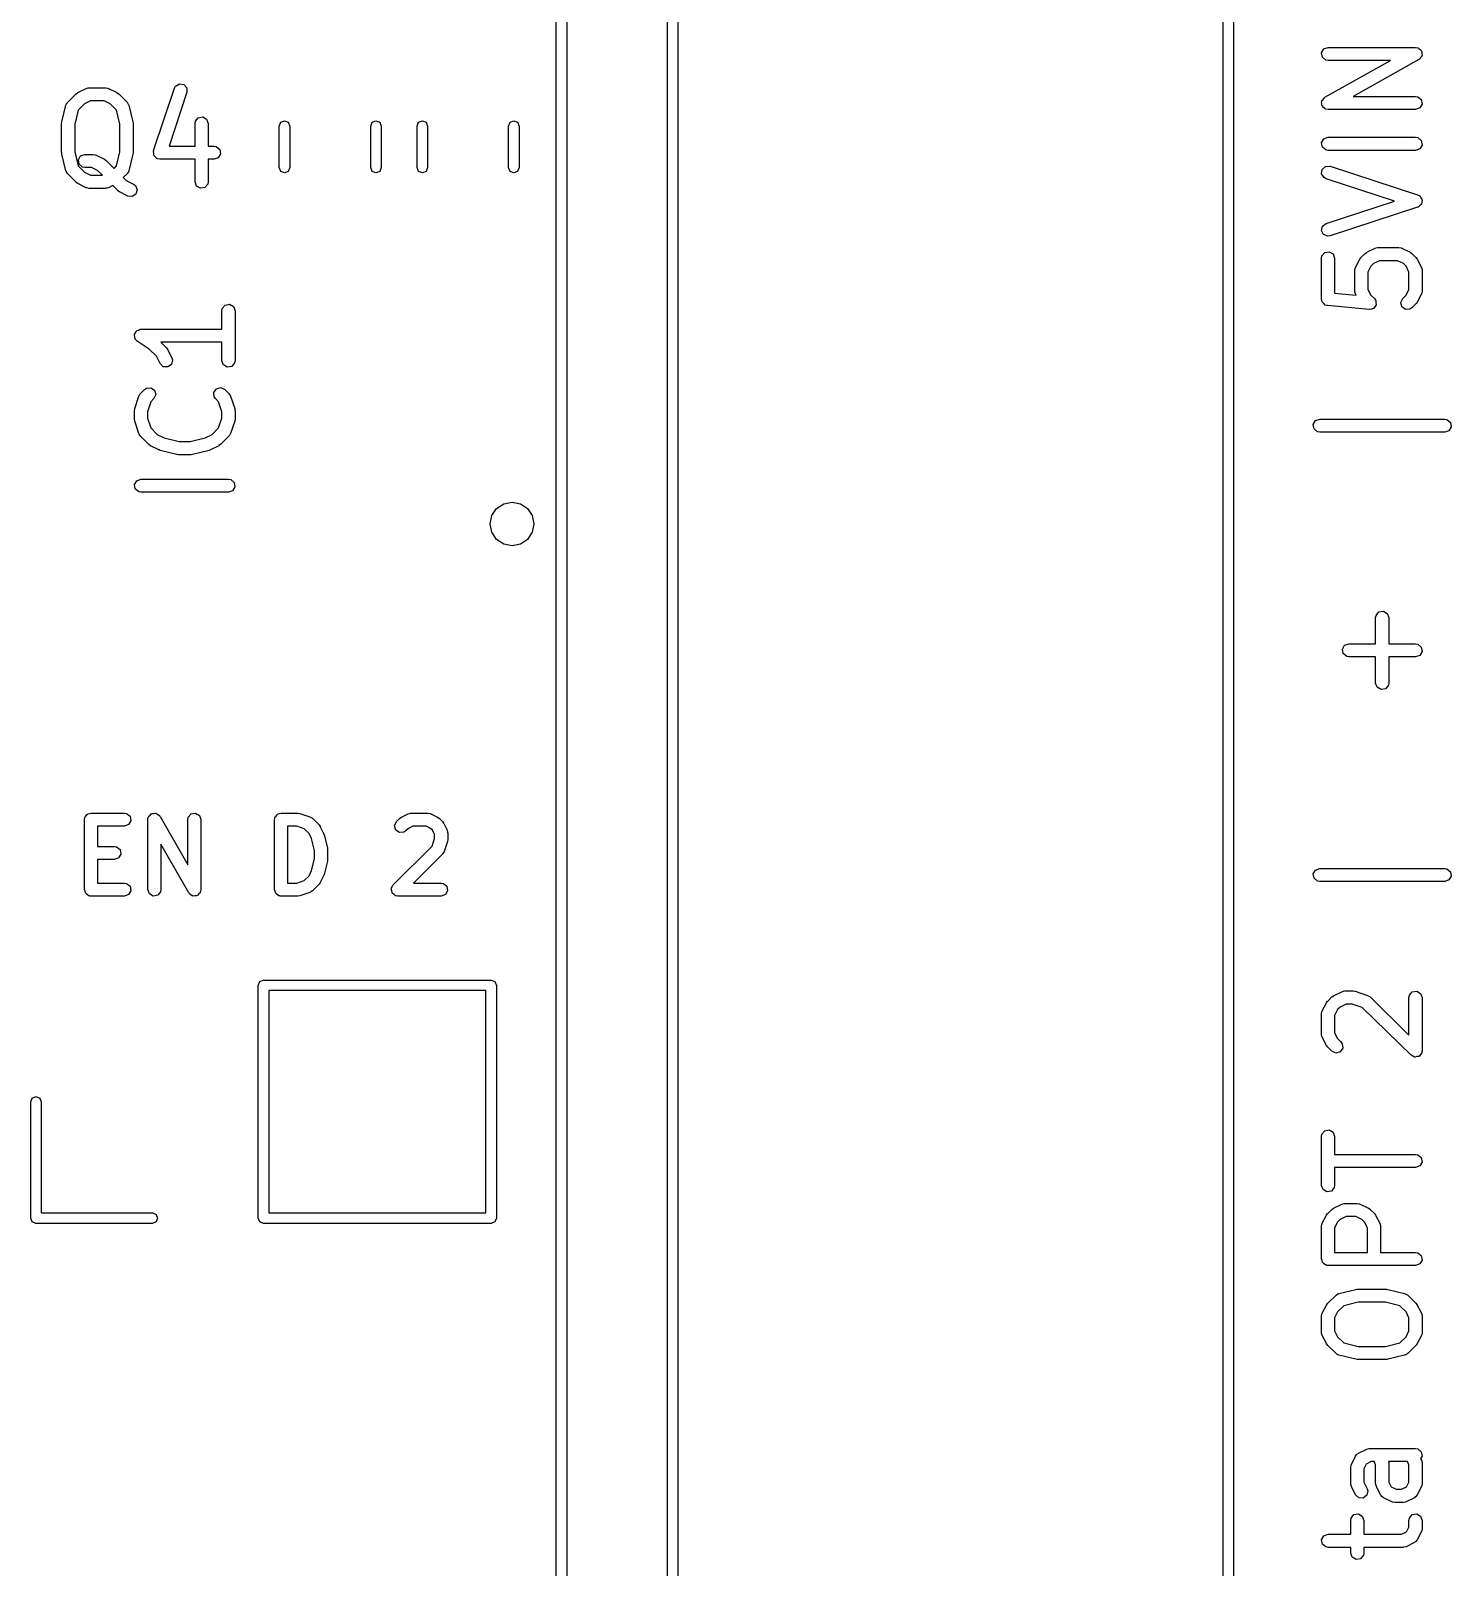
# Model space of a CAD drawing. Extents: x 67.3 to 104.7, y -149.5 to -52.9.
# Drawn here: x 88.32 to 104.55, y -131.86 to -114.31 of the extents above; entities that cross this region are included whole.
import ezdxf

# ---------------------------------------------------------------- set-up
doc = ezdxf.new("R2010")
doc.units = 0
doc.layers.add('BLACK', color=7, linetype='CONTINUOUS')

msp = doc.modelspace()

# ---------------------------------------------------------------- linework, layer by layer
at = {"layer": 'BLACK', "linetype": 'CONTINUOUS'}
for p, q in [((94.3264, -149.403), (94.3264, -78.2828)), ((102.066, -78.2828), (102.066, -149.403)), ((94.4464, -78.3428), (94.4464, -149.343)), ((95.5964, -149.343), (95.5964, -78.3428)), ((95.7164, -78.3428), (95.7164, -149.343)), ((101.946, -149.343), (101.946, -78.3428)), ((103.072, -114.559), (103.097, -114.515)), ((103.08, -114.609), (103.072, -114.559)), ((103.12, -114.642), (103.08, -114.609)), ((103.097, -114.515), (103.145, -114.497)), ((103.145, -114.497), (104.145, -114.497)), ((104.145, -114.497), (104.171, -114.501)), ((104.171, -114.501), (104.177, -114.506)), ((104.177, -114.506), (104.184, -114.508)), ((104.184, -114.508), (104.196, -114.522)), ((104.194, -114.629), (104.187, -114.632)), ((104.203, -114.613), (104.194, -114.629)), ((104.196, -114.522), (104.21, -114.534)), ((104.216, -114.599), (104.203, -114.613)), ((104.21, -114.534), (104.212, -114.542)), ((104.212, -114.542), (104.216, -114.547)), ((104.216, -114.547), (104.216, -114.566)), ((104.216, -114.566), (104.219, -114.585)), ((104.219, -114.585), (104.216, -114.591)), ((104.216, -114.591), (104.216, -114.599)), ((103.109, -115.067), (103.858, -114.647)), ((103.145, -114.647), (103.12, -114.642)), ((103.858, -114.647), (103.145, -114.647)), ((104.182, -114.637), (103.433, -115.057)), ((104.187, -114.632), (104.182, -114.637)), ((88.8602, -115.013), (88.9554, -114.966)), ((88.9554, -114.966), (88.9804, -114.958)), ((88.9804, -114.958), (88.9848, -114.959)), ((88.9848, -114.959), (88.989, -114.958)), ((88.989, -114.958), (89.1794, -114.958)), ((89.1794, -114.958), (89.2051, -114.962)), ((89.2051, -114.962), (89.2085, -114.965)), ((89.2085, -114.965), (89.213, -114.966)), ((89.213, -114.966), (89.3082, -115.013)), ((89.7273, -115.676), (89.9654, -114.961)), ((89.9654, -114.961), (89.9778, -114.938)), ((89.9778, -114.938), (90.0216, -114.912)), ((90.0216, -114.912), (90.0723, -114.919)), ((90.0723, -114.919), (90.1063, -114.957)), ((90.1063, -114.957), (90.1077, -115.009)), ((88.6781, -115.348), (88.7257, -115.157)), ((88.7257, -115.157), (88.7363, -115.133)), ((88.7363, -115.133), (88.7423, -115.129)), ((88.7423, -115.129), (88.7455, -115.122)), ((88.7455, -115.122), (88.8407, -115.027)), ((88.8407, -115.027), (88.8591, -115.014)), ((88.8591, -115.014), (88.8602, -115.013)), ((88.9382, -115.142), (88.8662, -115.214)), ((89.0067, -115.108), (88.9382, -115.142)), ((89.1617, -115.108), (89.0067, -115.108)), ((89.2303, -115.142), (89.1617, -115.108)), ((89.3022, -115.214), (89.2303, -115.142)), ((89.3082, -115.013), (89.3262, -115.027)), ((89.3262, -115.027), (89.3277, -115.027)), ((89.3277, -115.027), (89.423, -115.122)), ((89.423, -115.122), (89.4379, -115.144)), ((89.4379, -115.144), (89.4385, -115.151)), ((89.4385, -115.151), (89.4427, -115.157)), ((89.4427, -115.157), (89.4903, -115.348)), ((90.1077, -115.009), (89.9026, -115.624)), ((103.072, -115.119), (103.075, -115.113)), ((103.075, -115.138), (103.072, -115.119)), ((103.075, -115.105), (103.088, -115.091)), ((103.075, -115.113), (103.075, -115.105)), ((103.075, -115.157), (103.075, -115.138)), ((103.079, -115.162), (103.075, -115.157)), ((103.088, -115.091), (103.097, -115.075)), ((103.097, -115.075), (103.104, -115.072)), ((103.104, -115.072), (103.109, -115.067)), ((103.433, -115.057), (104.145, -115.057)), ((104.145, -115.057), (104.171, -115.061)), ((104.171, -115.061), (104.21, -115.094)), ((104.219, -115.145), (104.194, -115.189)), ((104.21, -115.094), (104.219, -115.145)), ((88.8662, -115.214), (88.8259, -115.375)), ((89.3425, -115.375), (89.3022, -115.214)), ((90.2042, -115.34), (90.2372, -115.301)), ((90.2372, -115.301), (90.2877, -115.292)), ((90.2877, -115.292), (90.3321, -115.318)), ((90.3321, -115.318), (90.3497, -115.366)), ((103.08, -115.169), (103.079, -115.162)), ((103.095, -115.182), (103.08, -115.169)), ((103.107, -115.196), (103.095, -115.182)), ((103.114, -115.198), (103.107, -115.196)), ((103.12, -115.202), (103.114, -115.198)), ((103.145, -115.207), (103.12, -115.202)), ((104.145, -115.207), (103.145, -115.207)), ((104.194, -115.189), (104.145, -115.207)), ((88.6759, -115.366), (88.6785, -115.351)), ((88.6759, -115.699), (88.6759, -115.366)), ((88.6785, -115.351), (88.6781, -115.348)), ((88.8259, -115.375), (88.8259, -115.69)), ((89.3425, -115.69), (89.3425, -115.375)), ((89.4903, -115.348), (89.4914, -115.363)), ((89.4914, -115.363), (89.4925, -115.366)), ((89.4925, -115.366), (89.4925, -115.699)), ((90.1997, -115.366), (90.2042, -115.34)), ((90.1997, -115.624), (90.1997, -115.366)), ((90.3497, -115.366), (90.3497, -115.624)), ((91.1623, -115.396), (91.1799, -115.353)), ((91.1623, -115.87), (91.1623, -115.396)), ((91.1799, -115.353), (91.2223, -115.336)), ((91.2223, -115.336), (91.2647, -115.353)), ((91.2647, -115.353), (91.2823, -115.396)), ((91.2823, -115.396), (91.2823, -115.87)), ((92.2073, -115.396), (92.2249, -115.353)), ((92.2073, -115.87), (92.2073, -115.396)), ((92.2249, -115.353), (92.2673, -115.336)), ((92.2673, -115.336), (92.3097, -115.353)), ((92.3097, -115.353), (92.3273, -115.396)), ((92.3273, -115.396), (92.3273, -115.87)), ((92.7371, -115.396), (92.7547, -115.353)), ((92.7371, -115.87), (92.7371, -115.396)), ((92.7547, -115.353), (92.7971, -115.336)), ((92.7971, -115.336), (92.8395, -115.353)), ((92.8395, -115.353), (92.8571, -115.396)), ((92.8571, -115.396), (92.8571, -115.87)), ((93.7821, -115.396), (93.7997, -115.353)), ((93.7821, -115.87), (93.7821, -115.396)), ((93.7997, -115.353), (93.8421, -115.336)), ((93.8421, -115.336), (93.8845, -115.353)), ((93.8845, -115.353), (93.9021, -115.396)), ((93.9021, -115.396), (93.9021, -115.87)), ((89.7246, -115.686), (89.7275, -115.681)), ((89.7275, -115.681), (89.7273, -115.676)), ((89.9026, -115.624), (90.1997, -115.624)), ((90.3497, -115.624), (90.4175, -115.624)), ((90.4175, -115.624), (90.4432, -115.629)), ((90.4432, -115.629), (90.4825, -115.662)), ((90.4825, -115.662), (90.4914, -115.712)), ((103.072, -115.586), (103.097, -115.541)), ((103.08, -115.636), (103.072, -115.586)), ((103.12, -115.669), (103.08, -115.636)), ((103.097, -115.541), (103.145, -115.524)), ((103.145, -115.674), (103.12, -115.669)), ((103.145, -115.524), (104.145, -115.524)), ((104.145, -115.674), (103.145, -115.674)), ((104.145, -115.524), (104.171, -115.528)), ((104.194, -115.656), (104.145, -115.674)), ((104.171, -115.528), (104.21, -115.561)), ((104.219, -115.612), (104.194, -115.656)), ((104.21, -115.561), (104.219, -115.612)), ((88.6771, -115.703), (88.6759, -115.699)), ((88.6781, -115.717), (88.6771, -115.703)), ((88.7257, -115.908), (88.6781, -115.717)), ((88.8259, -115.69), (88.8662, -115.851)), ((88.8662, -115.851), (88.9382, -115.923)), ((88.8675, -115.781), (88.8931, -115.737)), ((88.8764, -115.832), (88.8675, -115.781)), ((88.9157, -115.865), (88.8764, -115.832)), ((88.8931, -115.737), (88.9414, -115.72)), ((88.9414, -115.72), (89.0366, -115.72)), ((89.0366, -115.72), (89.0622, -115.724)), ((89.0622, -115.724), (89.0657, -115.727)), ((89.0657, -115.727), (89.0701, -115.727)), ((89.0701, -115.727), (89.1654, -115.775)), ((89.1654, -115.775), (89.1834, -115.788)), ((89.1834, -115.788), (89.1849, -115.789)), ((89.1849, -115.789), (89.2747, -115.879)), ((89.2747, -115.879), (89.3022, -115.851)), ((89.3022, -115.851), (89.3425, -115.69)), ((89.4903, -115.717), (89.4427, -115.908)), ((89.4925, -115.699), (89.4899, -115.714)), ((89.4899, -115.714), (89.4903, -115.717)), ((89.7282, -115.706), (89.7246, -115.686)), ((89.7287, -115.727), (89.7282, -115.706)), ((89.7325, -115.731), (89.7287, -115.727)), ((89.7335, -115.737), (89.7325, -115.731)), ((89.7492, -115.75), (89.7335, -115.737)), ((89.7628, -115.765), (89.7492, -115.75)), ((89.7685, -115.766), (89.7628, -115.765)), ((89.7728, -115.77), (89.7685, -115.766)), ((89.7985, -115.774), (89.7728, -115.77)), ((90.1997, -115.774), (89.7985, -115.774)), ((90.1997, -116.033), (90.1997, -115.774)), ((90.4175, -115.774), (90.3497, -115.774)), ((90.3497, -115.774), (90.3497, -116.033)), ((90.4658, -115.757), (90.4175, -115.774)), ((90.4914, -115.712), (90.4658, -115.757)), ((103.079, -115.89), (103.117, -115.856)), ((103.117, -115.856), (103.169, -115.854)), ((103.169, -115.854), (104.169, -116.181)), ((88.7299, -115.914), (88.7257, -115.908)), ((88.7305, -115.921), (88.7299, -115.914)), ((88.7455, -115.943), (88.7305, -115.921)), ((88.8407, -116.038), (88.7455, -115.943)), ((88.9414, -115.87), (88.9157, -115.865)), ((88.9382, -115.923), (89.0067, -115.958)), ((89.0189, -115.87), (88.9414, -115.87)), ((89.0067, -115.958), (89.1412, -115.958)), ((89.0874, -115.904), (89.0189, -115.87)), ((89.1412, -115.958), (89.0874, -115.904)), ((89.423, -115.943), (89.3807, -115.985)), ((89.3807, -115.985), (89.4143, -116.019)), ((89.4143, -116.019), (89.4987, -116.061)), ((89.4261, -115.936), (89.423, -115.943)), ((89.4321, -115.932), (89.4261, -115.936)), ((89.4427, -115.908), (89.4321, -115.932)), ((90.2172, -116.081), (90.1997, -116.033)), ((90.3497, -116.033), (90.3452, -116.058)), ((91.1799, -115.913), (91.1623, -115.87)), ((91.2223, -115.93), (91.1799, -115.913)), ((91.2647, -115.913), (91.2223, -115.93)), ((91.2823, -115.87), (91.2647, -115.913)), ((92.2249, -115.913), (92.2073, -115.87)), ((92.2673, -115.93), (92.2249, -115.913)), ((92.3097, -115.913), (92.2673, -115.93)), ((92.3273, -115.87), (92.3097, -115.913)), ((92.7547, -115.913), (92.7371, -115.87)), ((92.7971, -115.93), (92.7547, -115.913)), ((92.8395, -115.913), (92.7971, -115.93)), ((92.8571, -115.87), (92.8395, -115.913)), ((93.7997, -115.913), (93.7821, -115.87)), ((93.8421, -115.93), (93.7997, -115.913)), ((93.8845, -115.913), (93.8421, -115.93)), ((93.9021, -115.87), (93.8845, -115.913)), ((103.072, -115.941), (103.079, -115.89)), ((103.099, -115.984), (103.072, -115.941)), ((103.122, -115.997), (103.099, -115.984)), ((103.904, -116.252), (103.122, -115.997)), ((88.8422, -116.039), (88.8407, -116.038)), ((88.8602, -116.052), (88.8422, -116.039)), ((88.9554, -116.1), (88.8602, -116.052)), ((88.9599, -116.1), (88.9554, -116.1)), ((88.9633, -116.103), (88.9599, -116.1)), ((88.989, -116.108), (88.9633, -116.103)), ((89.1794, -116.108), (88.989, -116.108)), ((89.1837, -116.106), (89.1794, -116.108)), ((89.188, -116.107), (89.1837, -116.106)), ((89.213, -116.1), (89.188, -116.107)), ((89.2599, -116.076), (89.213, -116.1)), ((89.3169, -116.133), (89.2599, -116.076)), ((89.3184, -116.134), (89.3169, -116.133)), ((89.3364, -116.147), (89.3184, -116.134)), ((89.4316, -116.195), (89.3364, -116.147)), ((89.4826, -116.201), (89.4316, -116.195)), ((89.5254, -116.173), (89.4826, -116.201)), ((89.4987, -116.061), (89.5196, -116.076)), ((89.5196, -116.076), (89.54, -116.123)), ((89.54, -116.123), (89.5254, -116.173)), ((90.2617, -116.106), (90.2172, -116.081)), ((90.3122, -116.098), (90.2617, -116.106)), ((90.3452, -116.058), (90.3122, -116.098)), ((104.169, -116.181), (104.192, -116.193)), ((104.192, -116.193), (104.193, -116.195)), ((104.193, -116.195), (104.196, -116.196)), ((104.196, -116.196), (104.206, -116.217)), ((103.122, -116.507), (103.904, -116.252)), ((104.169, -116.323), (103.169, -116.65)), ((104.171, -116.322), (104.169, -116.323)), ((104.173, -116.322), (104.171, -116.322)), ((104.191, -116.306), (104.173, -116.322)), ((104.209, -116.292), (104.191, -116.306)), ((104.206, -116.217), (104.219, -116.236)), ((104.21, -116.289), (104.209, -116.292)), ((104.212, -116.287), (104.21, -116.289)), ((104.215, -116.264), (104.212, -116.287)), ((104.22, -116.241), (104.215, -116.264)), ((104.219, -116.236), (104.218, -116.239)), ((104.218, -116.239), (104.22, -116.241)), ((103.071, -116.589), (103.082, -116.539)), ((103.082, -116.539), (103.122, -116.507)), ((103.095, -116.634), (103.071, -116.589)), ((103.143, -116.654), (103.095, -116.634)), ((103.169, -116.65), (103.143, -116.654)), ((103.07, -116.905), (103.075, -116.88)), ((103.07, -117.372), (103.07, -116.905)), ((103.075, -116.88), (103.108, -116.84)), ((103.108, -116.84), (103.158, -116.831)), ((103.158, -116.831), (103.203, -116.857)), ((103.203, -116.857), (103.22, -116.905)), ((103.22, -116.905), (103.22, -117.304)), ((103.507, -116.918), (103.521, -116.9)), ((103.521, -116.898), (103.569, -116.852)), ((103.521, -116.9), (103.521, -116.898)), ((103.569, -116.852), (103.587, -116.839)), ((103.587, -116.839), (103.589, -116.838)), ((103.589, -116.838), (103.684, -116.791)), ((103.684, -116.791), (103.709, -116.784)), ((103.709, -116.784), (103.713, -116.785)), ((103.713, -116.785), (103.717, -116.784)), ((103.717, -116.784), (103.955, -116.784)), ((103.955, -116.784), (103.981, -116.788)), ((103.981, -116.788), (103.984, -116.791)), ((103.984, -116.791), (103.988, -116.791)), ((103.988, -116.791), (104.083, -116.838)), ((104.083, -116.838), (104.101, -116.851)), ((104.101, -116.851), (104.103, -116.852)), ((104.103, -116.852), (104.15, -116.898)), ((104.15, -116.898), (104.163, -116.917)), ((103.451, -117.045), (103.456, -117.02)), ((103.451, -117.279), (103.451, -117.045)), ((103.456, -117.02), (103.459, -117.016)), ((103.459, -117.016), (103.46, -117.011)), ((103.46, -117.011), (103.507, -116.918)), ((103.635, -116.997), (103.601, -117.063)), ((103.601, -117.063), (103.601, -117.261)), ((103.665, -116.967), (103.635, -116.997)), ((103.734, -116.934), (103.665, -116.967)), ((103.938, -116.934), (103.734, -116.934)), ((104.006, -116.967), (103.938, -116.934)), ((104.037, -116.997), (104.006, -116.967)), ((104.07, -117.063), (104.037, -116.997)), ((104.07, -117.261), (104.07, -117.063)), ((104.163, -116.917), (104.165, -116.918)), ((104.165, -116.918), (104.212, -117.011)), ((104.212, -117.011), (104.22, -117.036)), ((104.22, -117.036), (104.219, -117.041)), ((104.219, -117.041), (104.22, -117.045)), ((104.22, -117.045), (104.22, -117.279)), ((103.601, -117.261), (103.635, -117.327)), ((104.037, -117.327), (104.07, -117.261)), ((90.5443, -117.44), (90.5948, -117.431)), ((90.5948, -117.431), (90.6393, -117.457)), ((103.076, -117.387), (103.07, -117.372)), ((103.077, -117.403), (103.076, -117.387)), ((103.084, -117.41), (103.077, -117.403)), ((103.088, -117.42), (103.084, -117.41)), ((103.102, -117.428), (103.088, -117.42)), ((103.113, -117.44), (103.102, -117.428)), ((103.22, -117.304), (103.467, -117.328)), ((103.453, -117.283), (103.451, -117.279)), ((103.452, -117.288), (103.453, -117.283)), ((103.46, -117.313), (103.452, -117.288)), ((103.467, -117.328), (103.46, -117.313)), ((103.635, -117.327), (103.674, -117.365)), ((103.674, -117.365), (103.689, -117.386)), ((103.694, -117.439), (103.679, -117.459)), ((103.689, -117.386), (103.689, -117.387)), ((103.689, -117.387), (103.69, -117.388)), ((103.69, -117.388), (103.692, -117.412)), ((103.692, -117.412), (103.694, -117.437)), ((103.694, -117.437), (103.694, -117.438)), ((103.694, -117.438), (103.694, -117.439)), ((103.976, -117.411), (103.998, -117.365)), ((103.988, -117.461), (103.976, -117.411)), ((103.998, -117.365), (104.037, -117.327)), ((104.15, -117.426), (104.103, -117.472)), ((104.151, -117.424), (104.15, -117.426)), ((104.165, -117.406), (104.151, -117.424)), ((104.212, -117.313), (104.165, -117.406)), ((104.213, -117.308), (104.212, -117.313)), ((104.216, -117.304), (104.213, -117.308)), ((104.22, -117.279), (104.216, -117.304)), ((90.5068, -117.505), (90.5113, -117.479)), ((90.5068, -117.716), (90.5068, -117.505)), ((90.5113, -117.479), (90.5443, -117.44)), ((90.6393, -117.457), (90.6568, -117.505)), ((90.6568, -117.505), (90.6568, -118.076)), ((103.13, -117.444), (103.113, -117.44)), ((103.132, -117.446), (103.13, -117.444)), ((103.134, -117.446), (103.132, -117.446)), ((103.138, -117.447), (103.134, -117.446)), ((103.614, -117.493), (103.138, -117.447)), ((103.615, -117.493), (103.614, -117.493)), ((103.616, -117.493), (103.615, -117.493)), ((103.64, -117.487), (103.616, -117.493)), ((103.664, -117.481), (103.64, -117.487)), ((103.665, -117.48), (103.664, -117.48)), ((103.664, -117.48), (103.664, -117.481)), ((103.679, -117.459), (103.665, -117.48)), ((104.03, -117.491), (103.988, -117.461)), ((104.081, -117.487), (104.03, -117.491)), ((104.103, -117.472), (104.081, -117.487)), ((89.507, -117.786), (89.5087, -117.782)), ((89.5131, -117.807), (89.507, -117.786)), ((89.508, -117.777), (89.5188, -117.759)), ((89.5087, -117.782), (89.508, -117.777)), ((89.5188, -117.759), (89.5276, -117.739)), ((89.5276, -117.739), (89.5315, -117.737)), ((89.5315, -117.737), (89.5336, -117.733)), ((89.5336, -117.733), (89.5541, -117.726)), ((89.5541, -117.726), (89.5736, -117.716)), ((89.5736, -117.716), (89.5778, -117.717)), ((89.5778, -117.717), (89.5818, -117.716)), ((89.5818, -117.716), (90.5068, -117.716)), ((89.5169, -117.828), (89.5131, -117.807)), ((89.5202, -117.831), (89.5169, -117.828)), ((89.5214, -117.835), (89.5202, -117.831)), ((89.5402, -117.853), (89.5214, -117.835)), ((89.6769, -117.944), (89.5402, -117.853)), ((89.7583, -118.025), (89.6769, -117.944)), ((90.5068, -117.866), (89.8105, -117.866)), ((89.8105, -117.866), (89.8729, -117.928)), ((89.8729, -117.928), (89.8858, -117.946)), ((89.8858, -117.946), (89.887, -117.947)), ((89.887, -117.947), (89.9346, -118.043)), ((90.5068, -118.076), (90.5068, -117.866)), ((89.8005, -118.11), (89.7583, -118.025)), ((89.8377, -118.145), (89.8005, -118.11)), ((89.9301, -118.118), (89.8889, -118.148)), ((89.942, -118.068), (89.9301, -118.118)), ((89.9346, -118.043), (89.942, -118.068)), ((90.5244, -118.124), (90.5068, -118.076)), ((90.5688, -118.15), (90.5244, -118.124)), ((90.6193, -118.141), (90.5688, -118.15)), ((90.6523, -118.102), (90.6193, -118.141)), ((90.6568, -118.076), (90.6523, -118.102)), ((89.8889, -118.148), (89.8377, -118.145)), ((89.5107, -118.624), (89.5583, -118.481)), ((89.5583, -118.481), (89.5707, -118.458)), ((89.5707, -118.458), (89.5745, -118.456)), ((89.5745, -118.456), (89.5764, -118.452)), ((89.5764, -118.452), (89.624, -118.404)), ((89.624, -118.404), (89.6454, -118.389)), ((89.6454, -118.389), (89.6965, -118.385)), ((89.6965, -118.385), (89.7385, -118.414)), ((89.7518, -118.464), (89.7301, -118.51)), ((89.7385, -118.414), (89.7518, -118.464)), ((90.4141, -118.438), (90.4436, -118.396)), ((90.4186, -118.489), (90.4141, -118.438)), ((90.4335, -118.51), (90.4186, -118.489)), ((90.4436, -118.396), (90.4931, -118.382)), ((90.4931, -118.382), (90.5396, -118.404)), ((90.5396, -118.404), (90.5872, -118.452)), ((90.5872, -118.452), (90.6022, -118.473)), ((90.6022, -118.473), (90.6026, -118.478)), ((90.6026, -118.478), (90.6054, -118.481)), ((90.6054, -118.481), (90.653, -118.624)), ((89.5068, -118.648), (89.5107, -118.626)), ((89.5068, -118.743), (89.5068, -118.648)), ((89.5107, -118.626), (89.5107, -118.624)), ((89.695, -118.545), (89.6568, -118.66)), ((89.6568, -118.66), (89.6568, -118.731)), ((89.7301, -118.51), (89.695, -118.545)), ((90.4686, -118.545), (90.4335, -118.51)), ((90.5068, -118.66), (90.4686, -118.545)), ((90.5068, -118.731), (90.5068, -118.66)), ((90.653, -118.624), (90.6563, -118.646)), ((90.6563, -118.646), (90.6568, -118.648)), ((90.6568, -118.648), (90.6568, -118.743)), ((89.5074, -118.744), (89.5068, -118.743)), ((89.5107, -118.767), (89.5074, -118.744)), ((89.5583, -118.909), (89.5107, -118.767)), ((89.6568, -118.731), (89.695, -118.845)), ((90.4686, -118.845), (90.5068, -118.731)), ((90.653, -118.767), (90.6054, -118.909)), ((90.6568, -118.743), (90.6529, -118.765)), ((90.6529, -118.765), (90.653, -118.767)), ((102.976, -118.806), (103.002, -118.761)), ((102.985, -118.856), (102.976, -118.806)), ((103.002, -118.761), (103.05, -118.744)), ((103.05, -118.744), (104.479, -118.744)), ((104.479, -118.744), (104.504, -118.748)), ((104.504, -118.748), (104.544, -118.781)), ((104.553, -118.832), (104.527, -118.876)), ((104.544, -118.781), (104.553, -118.832)), ((89.5611, -118.913), (89.5583, -118.909)), ((89.5615, -118.917), (89.5611, -118.913)), ((89.5764, -118.939), (89.5615, -118.917)), ((89.6716, -119.034), (89.5764, -118.939)), ((89.695, -118.845), (89.7691, -118.919)), ((89.7691, -118.919), (89.8461, -118.958)), ((89.8461, -118.958), (90.0196, -119.001)), ((90.0196, -119.001), (90.144, -119.001)), ((90.144, -119.001), (90.3175, -118.958)), ((90.3175, -118.958), (90.3945, -118.919)), ((90.3945, -118.919), (90.4686, -118.845)), ((90.5872, -118.939), (90.492, -119.034)), ((90.5891, -118.935), (90.5872, -118.939)), ((90.5929, -118.932), (90.5891, -118.935)), ((90.6054, -118.909), (90.5929, -118.932)), ((103.025, -118.889), (102.985, -118.856)), ((103.05, -118.894), (103.025, -118.889)), ((104.479, -118.894), (103.05, -118.894)), ((104.527, -118.876), (104.479, -118.894)), ((89.6731, -119.035), (89.6716, -119.034)), ((89.6911, -119.048), (89.6731, -119.035)), ((89.7864, -119.096), (89.6911, -119.048)), ((89.7899, -119.096), (89.7864, -119.096)), ((89.8017, -119.101), (89.7899, -119.096)), ((89.9922, -119.149), (89.8017, -119.101)), ((89.9956, -119.149), (89.9922, -119.149)), ((90.0104, -119.151), (89.9956, -119.149)), ((90.1532, -119.151), (90.0104, -119.151)), ((90.1565, -119.15), (90.1532, -119.151)), ((90.1714, -119.149), (90.1565, -119.15)), ((90.3619, -119.101), (90.1714, -119.149)), ((90.3649, -119.099), (90.3619, -119.101)), ((90.3773, -119.096), (90.3649, -119.099)), ((90.4725, -119.048), (90.3773, -119.096)), ((90.4736, -119.047), (90.4725, -119.048)), ((90.492, -119.034), (90.4736, -119.047)), ((89.508, -119.492), (89.5336, -119.447)), ((89.5169, -119.542), (89.508, -119.492)), ((89.5562, -119.575), (89.5169, -119.542)), ((89.5336, -119.447), (89.5818, -119.43)), ((89.5818, -119.43), (90.5818, -119.43)), ((90.5818, -119.43), (90.6075, -119.434)), ((90.6075, -119.434), (90.6468, -119.467)), ((90.6557, -119.518), (90.63, -119.562)), ((90.6468, -119.467), (90.6557, -119.518)), ((89.5818, -119.58), (89.5562, -119.575)), ((90.5818, -119.58), (89.5818, -119.58)), ((90.63, -119.562), (90.5818, -119.58)), ((93.6452, -119.765), (93.7263, -119.71)), ((93.7263, -119.71), (93.822, -119.691)), ((93.822, -119.691), (93.9177, -119.71)), ((93.9177, -119.71), (93.9988, -119.765)), ((93.572, -119.941), (93.591, -119.846)), ((93.591, -119.846), (93.6452, -119.765)), ((93.9988, -119.765), (94.053, -119.846)), ((94.053, -119.846), (94.072, -119.941)), ((93.591, -120.037), (93.572, -119.941)), ((93.6452, -120.118), (93.591, -120.037)), ((94.053, -120.037), (93.9988, -120.118)), ((94.072, -119.941), (94.053, -120.037)), ((93.7263, -120.172), (93.6452, -120.118)), ((93.822, -120.191), (93.7263, -120.172)), ((93.9177, -120.172), (93.822, -120.191)), ((93.9988, -120.118), (93.9177, -120.172)), ((103.694, -120.986), (103.727, -120.947)), ((103.727, -120.947), (103.777, -120.938)), ((103.777, -120.938), (103.822, -120.964)), ((103.689, -121.012), (103.694, -120.986)), ((103.689, -121.31), (103.689, -121.012)), ((103.822, -120.964), (103.839, -121.012)), ((103.839, -121.012), (103.839, -121.31)), ((103.31, -121.372), (103.335, -121.328)), ((103.319, -121.423), (103.31, -121.372)), ((103.358, -121.456), (103.319, -121.423)), ((103.335, -121.328), (103.384, -121.31)), ((103.384, -121.46), (103.358, -121.456)), ((103.384, -121.31), (103.689, -121.31)), ((103.689, -121.46), (103.384, -121.46)), ((103.689, -121.759), (103.689, -121.46)), ((103.839, -121.31), (104.145, -121.31)), ((104.145, -121.46), (103.839, -121.46)), ((103.839, -121.46), (103.839, -121.759)), ((104.145, -121.31), (104.171, -121.315)), ((104.194, -121.443), (104.145, -121.46)), ((104.171, -121.315), (104.21, -121.348)), ((104.219, -121.398), (104.194, -121.443)), ((104.21, -121.348), (104.219, -121.398)), ((103.707, -121.807), (103.689, -121.759)), ((103.751, -121.832), (103.707, -121.807)), ((103.802, -121.824), (103.751, -121.832)), ((103.835, -121.784), (103.802, -121.824)), ((103.839, -121.759), (103.835, -121.784)), ((88.9368, -123.319), (88.9386, -123.309)), ((88.9368, -124.119), (88.9368, -123.319)), ((88.938, -123.306), (88.9397, -123.303)), ((88.9386, -123.309), (88.938, -123.306)), ((88.9397, -123.303), (88.9414, -123.293)), ((88.9414, -123.293), (88.9539, -123.278)), ((88.9539, -123.278), (88.9636, -123.261)), ((88.9636, -123.261), (88.97, -123.259)), ((88.97, -123.259), (88.9743, -123.254)), ((88.9743, -123.254), (88.9935, -123.251)), ((88.9935, -123.251), (89.0118, -123.244)), ((89.0118, -123.244), (89.3928, -123.244)), ((89.3928, -123.394), (89.0868, -123.394)), ((89.0868, -123.394), (89.0868, -123.625)), ((89.3928, -123.244), (89.4185, -123.248)), ((89.441, -123.376), (89.3928, -123.394)), ((89.4185, -123.248), (89.4578, -123.281)), ((89.4667, -123.332), (89.441, -123.376)), ((89.4578, -123.281), (89.4667, -123.332)), ((89.6607, -123.319), (89.6652, -123.293)), ((89.6607, -124.119), (89.6607, -123.319)), ((89.6652, -123.293), (89.6696, -123.288)), ((89.6696, -123.288), (89.6709, -123.281)), ((89.6709, -123.281), (89.6857, -123.269)), ((89.6857, -123.269), (89.6982, -123.254)), ((89.6982, -123.254), (89.705, -123.253)), ((89.705, -123.253), (89.7103, -123.248)), ((89.7103, -123.248), (89.7296, -123.248)), ((89.7296, -123.248), (89.7487, -123.245)), ((89.7487, -123.245), (89.7547, -123.249)), ((89.7547, -123.249), (89.7616, -123.249)), ((89.7616, -123.249), (89.7764, -123.261)), ((89.7764, -123.261), (89.7931, -123.271)), ((89.7931, -123.271), (89.7955, -123.277)), ((89.7955, -123.277), (89.8008, -123.282)), ((89.8008, -123.282), (90.1178, -123.836)), ((90.1178, -123.319), (90.1223, -123.293)), ((90.1178, -123.836), (90.1178, -123.319)), ((90.1223, -123.293), (90.1553, -123.254)), ((90.1553, -123.254), (90.2058, -123.245)), ((90.2058, -123.245), (90.2503, -123.271)), ((90.2503, -123.271), (90.2678, -123.319)), ((90.2678, -123.319), (90.2678, -124.119)), ((91.1083, -123.319), (91.11, -123.309)), ((91.1083, -124.119), (91.1083, -123.319)), ((91.1094, -123.306), (91.1111, -123.303)), ((91.11, -123.309), (91.1094, -123.306)), ((91.1111, -123.303), (91.1128, -123.293)), ((91.1128, -123.293), (91.1253, -123.278)), ((91.1253, -123.278), (91.1351, -123.261)), ((91.1351, -123.261), (91.1414, -123.259)), ((91.1414, -123.259), (91.1458, -123.254)), ((91.1458, -123.254), (91.165, -123.251)), ((91.165, -123.251), (91.1833, -123.244)), ((91.1833, -123.244), (91.3738, -123.244)), ((91.2583, -123.394), (91.2583, -124.044)), ((91.3616, -123.394), (91.2583, -123.394)), ((91.4475, -123.423), (91.3616, -123.394)), ((91.3738, -123.244), (91.3958, -123.248)), ((91.3958, -123.248), (91.3975, -123.248)), ((91.3975, -123.248), (91.5118, -123.286)), ((91.5118, -123.286), (91.5347, -123.298)), ((91.5347, -123.298), (91.537, -123.302)), ((91.537, -123.302), (91.5411, -123.304)), ((91.5411, -123.304), (91.6173, -123.38)), ((91.6173, -123.38), (91.6301, -123.399)), ((91.6301, -123.399), (91.6313, -123.4)), ((91.6313, -123.4), (91.6694, -123.476)), ((92.48, -123.389), (92.5017, -123.342)), ((92.4933, -123.438), (92.48, -123.389)), ((92.5017, -123.342), (92.5398, -123.304)), ((92.5398, -123.304), (92.5581, -123.291)), ((92.5581, -123.291), (92.5593, -123.29)), ((92.5593, -123.29), (92.6354, -123.252)), ((92.6354, -123.252), (92.6604, -123.244)), ((92.6867, -123.394), (92.6372, -123.419)), ((92.6604, -123.244), (92.6648, -123.245)), ((92.6648, -123.245), (92.669, -123.244)), ((92.669, -123.244), (92.8595, -123.244)), ((92.8418, -123.394), (92.6867, -123.394)), ((92.8912, -123.419), (92.8418, -123.394)), ((92.8595, -123.244), (92.8851, -123.248)), ((92.8851, -123.248), (92.8886, -123.251)), ((92.8886, -123.251), (92.893, -123.252)), ((92.893, -123.252), (92.9692, -123.29)), ((92.9692, -123.29), (92.9872, -123.303)), ((92.9872, -123.303), (92.9887, -123.304)), ((92.9887, -123.304), (93.0268, -123.342)), ((93.0268, -123.342), (93.0396, -123.36)), ((93.0396, -123.36), (93.0408, -123.362)), ((93.0408, -123.362), (93.0789, -123.438)), ((91.5026, -123.478), (91.4475, -123.423)), ((91.5316, -123.536), (91.5026, -123.478)), ((91.5654, -123.671), (91.5316, -123.536)), ((91.6694, -123.476), (91.6731, -123.488)), ((91.6731, -123.488), (91.6751, -123.491)), ((91.6751, -123.491), (91.7132, -123.644)), ((92.5353, -123.468), (92.4933, -123.438)), ((92.5864, -123.463), (92.5353, -123.468)), ((92.6077, -123.448), (92.5864, -123.463)), ((92.6372, -123.419), (92.6077, -123.448)), ((92.9121, -123.44), (92.8912, -123.419)), ((92.9082, -123.621), (92.9368, -123.535)), ((92.9368, -123.489), (92.9121, -123.44)), ((92.9368, -123.535), (92.9368, -123.489)), ((93.083, -123.571), (93.0449, -123.685)), ((93.0789, -123.438), (93.0864, -123.463)), ((93.0868, -123.547), (93.083, -123.57)), ((93.083, -123.57), (93.083, -123.571)), ((93.0864, -123.463), (93.0853, -123.467)), ((93.0853, -123.467), (93.0868, -123.471)), ((93.0868, -123.471), (93.0868, -123.547)), ((89.0868, -123.625), (89.2785, -123.625)), ((89.2785, -123.625), (89.3042, -123.629)), ((89.3267, -123.757), (89.2785, -123.775)), ((89.3042, -123.629), (89.3435, -123.662)), ((89.3524, -123.713), (89.3267, -123.757)), ((89.3435, -123.662), (89.3524, -123.713)), ((90.1277, -124.156), (89.8107, -123.601)), ((89.8107, -123.601), (89.8107, -124.119)), ((91.5654, -123.767), (91.5654, -123.671)), ((91.7132, -123.644), (91.7142, -123.658)), ((91.7142, -123.658), (91.7154, -123.662)), ((91.7154, -123.662), (91.7154, -123.776)), ((92.4636, -124.066), (92.9082, -123.621)), ((93.0268, -123.715), (92.6977, -124.044)), ((93.0287, -123.711), (93.0268, -123.715)), ((93.0325, -123.708), (93.0287, -123.711)), ((93.0449, -123.685), (93.0325, -123.708)), ((89.2785, -123.775), (89.0868, -123.775)), ((89.0868, -123.775), (89.0868, -124.044)), ((91.5026, -123.96), (91.5316, -123.902)), ((91.5316, -123.902), (91.5654, -123.767)), ((91.7132, -123.794), (91.6751, -123.947)), ((91.7154, -123.776), (91.7128, -123.791)), ((91.7128, -123.791), (91.7132, -123.794)), ((102.976, -123.939), (103.002, -123.895)), ((103.002, -123.895), (103.05, -123.877)), ((103.05, -123.877), (104.479, -123.877)), ((104.479, -123.877), (104.504, -123.881)), ((104.504, -123.881), (104.544, -123.914)), ((104.544, -123.914), (104.553, -123.965)), ((89.0868, -124.044), (89.3928, -124.044)), ((89.3928, -124.044), (89.4185, -124.048)), ((89.4185, -124.048), (89.4578, -124.081)), ((89.4578, -124.081), (89.4667, -124.132)), ((91.2583, -124.044), (91.3616, -124.044)), ((91.3616, -124.044), (91.4475, -124.015)), ((91.4475, -124.015), (91.5026, -123.96)), ((91.6173, -124.058), (91.5411, -124.134)), ((91.618, -124.056), (91.6173, -124.058)), ((91.6313, -124.038), (91.618, -124.056)), ((91.6694, -123.962), (91.6313, -124.038)), ((91.6698, -123.958), (91.6694, -123.962)), ((91.6751, -123.947), (91.6698, -123.958)), ((92.4419, -124.112), (92.4433, -124.109)), ((92.4427, -124.106), (92.454, -124.086)), ((92.4433, -124.109), (92.4427, -124.106)), ((92.454, -124.086), (92.4636, -124.066)), ((92.6977, -124.044), (93.0118, -124.044)), ((93.0118, -124.044), (93.0375, -124.048)), ((93.0375, -124.048), (93.0768, -124.081)), ((93.0768, -124.081), (93.0857, -124.132)), ((102.985, -123.989), (102.976, -123.939)), ((103.025, -124.022), (102.985, -123.989)), ((103.05, -124.027), (103.025, -124.022)), ((104.479, -124.027), (103.05, -124.027)), ((104.527, -124.009), (104.479, -124.027)), ((104.553, -123.965), (104.527, -124.009)), ((88.9435, -124.137), (88.9368, -124.119)), ((88.9469, -124.156), (88.9435, -124.137)), ((88.9521, -124.161), (88.9469, -124.156)), ((88.9544, -124.167), (88.9521, -124.161)), ((88.9713, -124.177), (88.9544, -124.167)), ((88.9862, -124.189), (88.9713, -124.177)), ((88.9959, -124.191), (88.9862, -124.189)), ((88.9988, -124.193), (88.9959, -124.191)), ((89.0021, -124.192), (88.9988, -124.193)), ((89.0118, -124.194), (89.0021, -124.192)), ((89.3928, -124.194), (89.0118, -124.194)), ((89.441, -124.176), (89.3928, -124.194)), ((89.4667, -124.132), (89.441, -124.176)), ((89.6782, -124.167), (89.6607, -124.119)), ((89.7226, -124.193), (89.6782, -124.167)), ((89.7732, -124.184), (89.7226, -124.193)), ((89.8061, -124.145), (89.7732, -124.184)), ((89.8107, -124.119), (89.8061, -124.145)), ((90.133, -124.161), (90.1277, -124.156)), ((90.1353, -124.167), (90.133, -124.161)), ((90.1521, -124.177), (90.1353, -124.167)), ((90.1668, -124.189), (90.1521, -124.177)), ((90.1738, -124.189), (90.1668, -124.189)), ((90.1798, -124.193), (90.1738, -124.189)), ((90.1988, -124.189), (90.1798, -124.193)), ((90.2181, -124.189), (90.1988, -124.189)), ((90.2235, -124.185), (90.2181, -124.189)), ((90.2303, -124.184), (90.2235, -124.185)), ((90.2427, -124.169), (90.2303, -124.184)), ((90.2576, -124.157), (90.2427, -124.169)), ((90.2588, -124.15), (90.2576, -124.157)), ((90.2633, -124.145), (90.2588, -124.15)), ((90.2678, -124.119), (90.2633, -124.145)), ((91.1149, -124.137), (91.1083, -124.119)), ((91.1183, -124.156), (91.1149, -124.137)), ((91.1235, -124.161), (91.1183, -124.156)), ((91.1258, -124.167), (91.1235, -124.161)), ((91.1427, -124.177), (91.1258, -124.167)), ((91.1576, -124.189), (91.1427, -124.177)), ((91.1674, -124.191), (91.1576, -124.189)), ((91.1703, -124.193), (91.1674, -124.191)), ((91.1735, -124.192), (91.1703, -124.193)), ((91.1833, -124.194), (91.1735, -124.192)), ((91.3738, -124.194), (91.1833, -124.194)), ((91.3753, -124.193), (91.3738, -124.194)), ((91.3975, -124.19), (91.3753, -124.193)), ((91.5118, -124.152), (91.3975, -124.19)), ((91.5153, -124.149), (91.5118, -124.152)), ((91.5197, -124.149), (91.5153, -124.149)), ((91.5411, -124.134), (91.5197, -124.149)), ((92.4477, -124.134), (92.4419, -124.112)), ((92.4517, -124.156), (92.4477, -124.134)), ((92.4543, -124.159), (92.4517, -124.156)), ((92.4552, -124.162), (92.4543, -124.159)), ((92.4737, -124.175), (92.4552, -124.162)), ((92.491, -124.189), (92.4737, -124.175)), ((92.4955, -124.19), (92.491, -124.189)), ((92.4972, -124.191), (92.4955, -124.19)), ((92.5005, -124.191), (92.4972, -124.191)), ((92.5166, -124.194), (92.5005, -124.191)), ((93.0118, -124.194), (92.5166, -124.194)), ((93.0601, -124.176), (93.0118, -124.194)), ((93.0857, -124.132), (93.0601, -124.176)), ((90.9404, -125.17), (90.9828, -125.153)), ((90.9828, -125.153), (93.5828, -125.153)), ((93.5828, -125.153), (93.6252, -125.17)), ((90.9228, -125.213), (90.9404, -125.17)), ((90.9228, -127.873), (90.9228, -125.213)), ((91.0428, -125.273), (91.0428, -127.813)), ((93.5228, -125.273), (91.0428, -125.273)), ((93.5228, -127.813), (93.5228, -125.273)), ((93.6252, -125.17), (93.6428, -125.213)), ((93.6428, -125.213), (93.6428, -127.873)), ((103.188, -125.345), (103.206, -125.333)), ((103.206, -125.333), (103.208, -125.331)), ((103.208, -125.331), (103.303, -125.285)), ((103.303, -125.285), (103.328, -125.277)), ((103.328, -125.277), (103.332, -125.278)), ((103.332, -125.278), (103.336, -125.277)), ((103.336, -125.277), (103.431, -125.277)), ((103.431, -125.277), (103.453, -125.281)), ((103.453, -125.281), (103.454, -125.281)), ((103.454, -125.281), (103.597, -125.327)), ((103.597, -125.327), (103.62, -125.34)), ((104.07, -125.352), (104.075, -125.326)), ((104.075, -125.326), (104.108, -125.287)), ((104.108, -125.287), (104.158, -125.278)), ((104.158, -125.278), (104.203, -125.304)), ((104.203, -125.304), (104.22, -125.352)), ((103.07, -125.539), (103.075, -125.513)), ((103.075, -125.513), (103.078, -125.509)), ((103.078, -125.509), (103.079, -125.505)), ((103.079, -125.505), (103.126, -125.411)), ((103.126, -125.411), (103.14, -125.393)), ((103.14, -125.393), (103.141, -125.392)), ((103.141, -125.392), (103.188, -125.345)), ((103.254, -125.49), (103.22, -125.557)), ((103.285, -125.461), (103.254, -125.49)), ((103.353, -125.427), (103.285, -125.461)), ((103.419, -125.427), (103.353, -125.427)), ((103.534, -125.464), (103.419, -125.427)), ((104.093, -126.012), (103.534, -125.464)), ((103.62, -125.34), (103.623, -125.343)), ((103.623, -125.343), (103.626, -125.345)), ((103.626, -125.345), (104.07, -125.78)), ((104.07, -125.78), (104.07, -125.352)), ((104.22, -125.352), (104.22, -125.959)), ((103.07, -125.772), (103.07, -125.539)), ((103.22, -125.557), (103.22, -125.754)), ((103.072, -125.776), (103.07, -125.772)), ((103.071, -125.781), (103.072, -125.776)), ((103.079, -125.806), (103.071, -125.781)), ((103.126, -125.899), (103.079, -125.806)), ((103.22, -125.754), (103.254, -125.82)), ((103.254, -125.82), (103.293, -125.858)), ((103.293, -125.858), (103.308, -125.88)), ((103.127, -125.9), (103.126, -125.899)), ((103.141, -125.919), (103.127, -125.9)), ((103.188, -125.966), (103.141, -125.919)), ((103.235, -125.987), (103.188, -125.966)), ((103.284, -125.973), (103.235, -125.987)), ((103.313, -125.931), (103.284, -125.973)), ((103.308, -125.88), (103.313, -125.931)), ((104.113, -126.021), (104.093, -126.012)), ((104.132, -126.032), (104.113, -126.021)), ((104.136, -126.032), (104.132, -126.032)), ((104.14, -126.033), (104.136, -126.032)), ((104.161, -126.027), (104.14, -126.033)), ((104.183, -126.024), (104.161, -126.027)), ((104.185, -126.021), (104.183, -126.024)), ((104.189, -126.02), (104.185, -126.021)), ((104.202, -126.001), (104.189, -126.02)), ((104.216, -125.984), (104.202, -126.001)), ((104.217, -125.979), (104.216, -125.984)), ((104.218, -125.977), (104.217, -125.979)), ((104.22, -125.959), (104.218, -125.974)), ((104.218, -125.974), (104.218, -125.977)), ((88.3228, -126.543), (88.3404, -126.5)), ((88.3228, -127.873), (88.3228, -126.543)), ((88.3404, -126.5), (88.3828, -126.483)), ((88.3828, -126.483), (88.4252, -126.5)), ((88.4252, -126.5), (88.4428, -126.543)), ((88.4428, -126.543), (88.4428, -127.813)), ((103.07, -126.939), (103.075, -126.913)), ((103.075, -126.913), (103.108, -126.874)), ((103.108, -126.874), (103.158, -126.865)), ((103.158, -126.865), (103.203, -126.89)), ((103.203, -126.89), (103.22, -126.939)), ((103.07, -127.499), (103.07, -126.939)), ((103.22, -126.939), (103.22, -127.144)), ((103.22, -127.144), (104.145, -127.144)), ((104.145, -127.144), (104.171, -127.148)), ((104.171, -127.148), (104.21, -127.181)), ((104.219, -127.232), (104.194, -127.276)), ((104.21, -127.181), (104.219, -127.232)), ((104.145, -127.294), (103.22, -127.294)), ((103.22, -127.294), (103.22, -127.499)), ((104.194, -127.276), (104.145, -127.294)), ((103.088, -127.547), (103.07, -127.499)), ((103.132, -127.572), (103.088, -127.547)), ((103.183, -127.564), (103.132, -127.572)), ((103.216, -127.524), (103.183, -127.564)), ((103.22, -127.499), (103.216, -127.524)), ((103.141, -127.818), (103.188, -127.772)), ((103.188, -127.772), (103.206, -127.759)), ((103.206, -127.759), (103.208, -127.758)), ((103.208, -127.758), (103.303, -127.711)), ((103.303, -127.711), (103.328, -127.704)), ((103.328, -127.704), (103.332, -127.705)), ((103.332, -127.705), (103.336, -127.704)), ((103.336, -127.704), (103.479, -127.704)), ((103.479, -127.704), (103.504, -127.708)), ((103.504, -127.708), (103.508, -127.711)), ((103.508, -127.711), (103.512, -127.711)), ((103.512, -127.711), (103.607, -127.758)), ((103.607, -127.758), (103.625, -127.771)), ((103.625, -127.771), (103.626, -127.772)), ((103.626, -127.772), (103.674, -127.818)), ((88.3404, -127.915), (88.3228, -127.873)), ((88.3828, -127.933), (88.3404, -127.915)), ((89.7128, -127.933), (88.3828, -127.933)), ((88.4428, -127.813), (89.7128, -127.813)), ((89.7128, -127.813), (89.7552, -127.83)), ((89.7552, -127.915), (89.7128, -127.933)), ((89.7552, -127.83), (89.7728, -127.873)), ((89.7728, -127.873), (89.7552, -127.915)), ((90.9404, -127.915), (90.9228, -127.873)), ((90.9828, -127.933), (90.9404, -127.915)), ((93.5828, -127.933), (90.9828, -127.933)), ((91.0428, -127.813), (93.5228, -127.813)), ((93.6252, -127.915), (93.5828, -127.933)), ((93.6428, -127.873), (93.6252, -127.915)), ((103.07, -127.965), (103.075, -127.94)), ((103.07, -128.339), (103.07, -127.965)), ((103.075, -127.94), (103.078, -127.936)), ((103.078, -127.936), (103.079, -127.931)), ((103.079, -127.931), (103.126, -127.838)), ((103.126, -127.838), (103.14, -127.82)), ((103.14, -127.82), (103.141, -127.818)), ((103.254, -127.917), (103.22, -127.983)), ((103.285, -127.887), (103.254, -127.917)), ((103.353, -127.854), (103.285, -127.887)), ((103.461, -127.854), (103.353, -127.854)), ((103.53, -127.887), (103.461, -127.854)), ((103.56, -127.917), (103.53, -127.887)), ((103.594, -127.983), (103.56, -127.917)), ((103.674, -127.818), (103.687, -127.837)), ((103.687, -127.837), (103.688, -127.838)), ((103.688, -127.838), (103.736, -127.931)), ((103.736, -127.931), (103.744, -127.956)), ((103.744, -127.956), (103.743, -127.961)), ((103.743, -127.961), (103.744, -127.965)), ((103.744, -127.965), (103.744, -128.264)), ((103.22, -127.983), (103.22, -128.264)), ((103.594, -128.264), (103.594, -127.983)), ((103.22, -128.264), (103.594, -128.264)), ((103.744, -128.264), (104.145, -128.264)), ((104.145, -128.264), (104.171, -128.268)), ((104.171, -128.268), (104.21, -128.301)), ((104.21, -128.301), (104.219, -128.352)), ((103.077, -128.357), (103.07, -128.339)), ((103.08, -128.376), (103.077, -128.357)), ((103.086, -128.38), (103.08, -128.376)), ((103.088, -128.387), (103.086, -128.38)), ((103.105, -128.397), (103.088, -128.387)), ((103.12, -128.409), (103.105, -128.397)), ((103.13, -128.411), (103.12, -128.409)), ((103.132, -128.412), (103.13, -128.411)), ((103.136, -128.412), (103.132, -128.412)), ((103.145, -128.414), (103.136, -128.412)), ((104.145, -128.414), (103.145, -128.414)), ((104.194, -128.396), (104.145, -128.414)), ((104.219, -128.352), (104.194, -128.396)), ((103.126, -128.865), (103.14, -128.846)), ((103.14, -128.846), (103.141, -128.845)), ((103.141, -128.845), (103.236, -128.752)), ((103.236, -128.752), (103.257, -128.737)), ((103.257, -128.737), (103.264, -128.736)), ((103.264, -128.736), (103.27, -128.732)), ((103.27, -128.732), (103.461, -128.686)), ((103.488, -128.834), (103.326, -128.873)), ((103.461, -128.686), (103.475, -128.685)), ((103.475, -128.685), (103.479, -128.684)), ((103.479, -128.684), (103.812, -128.684)), ((103.803, -128.834), (103.488, -128.834)), ((103.965, -128.873), (103.803, -128.834)), ((103.812, -128.684), (103.826, -128.686)), ((103.826, -128.686), (103.83, -128.686)), ((103.83, -128.686), (104.02, -128.732)), ((104.02, -128.732), (104.044, -128.743)), ((104.044, -128.743), (104.049, -128.749)), ((104.049, -128.749), (104.055, -128.752)), ((104.055, -128.752), (104.15, -128.845)), ((104.15, -128.845), (104.163, -128.863)), ((103.07, -128.992), (103.075, -128.966)), ((103.07, -129.179), (103.07, -128.992)), ((103.075, -128.966), (103.078, -128.963)), ((103.078, -128.963), (103.079, -128.958)), ((103.079, -128.958), (103.126, -128.865)), ((103.254, -128.944), (103.22, -129.01)), ((103.22, -129.01), (103.22, -129.161)), ((103.326, -128.873), (103.254, -128.944)), ((104.037, -128.944), (103.965, -128.873)), ((104.07, -129.01), (104.037, -128.944)), ((104.07, -129.161), (104.07, -129.01)), ((104.163, -128.863), (104.165, -128.865)), ((104.165, -128.865), (104.212, -128.958)), ((104.212, -128.958), (104.22, -128.983)), ((104.22, -128.983), (104.219, -128.987)), ((104.219, -128.987), (104.22, -128.992)), ((104.22, -128.992), (104.22, -129.179)), ((103.072, -129.183), (103.07, -129.179)), ((103.071, -129.188), (103.072, -129.183)), ((103.079, -129.213), (103.071, -129.188)), ((103.22, -129.161), (103.254, -129.227)), ((104.037, -129.227), (104.07, -129.161)), ((104.22, -129.179), (104.216, -129.204)), ((103.126, -129.306), (103.079, -129.213)), ((103.127, -129.307), (103.126, -129.306)), ((103.141, -129.326), (103.127, -129.307)), ((103.236, -129.419), (103.141, -129.326)), ((103.254, -129.227), (103.326, -129.297)), ((103.326, -129.297), (103.488, -129.337)), ((103.488, -129.337), (103.803, -129.337)), ((103.803, -129.337), (103.965, -129.297)), ((103.965, -129.297), (104.037, -129.227)), ((104.15, -129.326), (104.055, -129.419)), ((104.151, -129.324), (104.15, -129.326)), ((104.165, -129.306), (104.151, -129.324)), ((104.212, -129.213), (104.165, -129.306)), ((104.213, -129.208), (104.212, -129.213)), ((104.216, -129.204), (104.213, -129.208)), ((103.242, -129.422), (103.236, -129.419)), ((103.247, -129.428), (103.242, -129.422)), ((103.27, -129.438), (103.247, -129.428)), ((103.461, -129.485), (103.27, -129.438)), ((103.464, -129.484), (103.461, -129.485)), ((103.479, -129.487), (103.464, -129.484)), ((103.812, -129.487), (103.479, -129.487)), ((103.815, -129.486), (103.812, -129.487)), ((103.83, -129.485), (103.815, -129.486)), ((104.02, -129.438), (103.83, -129.485)), ((104.026, -129.434), (104.02, -129.438)), ((104.034, -129.434), (104.026, -129.434)), ((104.055, -129.419), (104.034, -129.434)), ((103.412, -130.685), (103.46, -130.591)), ((103.46, -130.591), (103.475, -130.57)), ((103.475, -130.57), (103.486, -130.566)), ((103.486, -130.566), (103.493, -130.558)), ((103.493, -130.558), (103.589, -130.511)), ((103.589, -130.511), (103.614, -130.504)), ((103.614, -130.504), (103.618, -130.505)), ((103.618, -130.505), (103.622, -130.504)), ((103.622, -130.504), (104.145, -130.504)), ((104.145, -130.504), (104.171, -130.508)), ((104.171, -130.508), (104.21, -130.541)), ((104.219, -130.592), (104.203, -130.62)), ((104.21, -130.541), (104.219, -130.592)), ((103.404, -130.719), (103.408, -130.693)), ((103.404, -130.905), (103.404, -130.719)), ((103.408, -130.693), (103.411, -130.689)), ((103.411, -130.689), (103.412, -130.685)), ((103.582, -130.682), (103.554, -130.737)), ((103.554, -130.737), (103.554, -130.887)), ((103.639, -130.654), (103.582, -130.682)), ((103.671, -130.654), (103.639, -130.654)), ((103.689, -130.69), (103.671, -130.654)), ((103.689, -130.905), (103.689, -130.69)), ((103.836, -130.654), (103.839, -130.663)), ((104.052, -130.654), (103.836, -130.654)), ((103.839, -130.663), (103.838, -130.667)), ((103.838, -130.667), (103.839, -130.672)), ((103.839, -130.672), (103.839, -130.887)), ((104.07, -130.69), (104.052, -130.654)), ((104.07, -130.887), (104.07, -130.69)), ((104.203, -130.62), (104.212, -130.638)), ((104.212, -130.638), (104.22, -130.663)), ((104.22, -130.663), (104.219, -130.667)), ((104.219, -130.667), (104.22, -130.672)), ((104.22, -130.672), (104.22, -130.905)), ((103.405, -130.91), (103.404, -130.905)), ((103.404, -130.914), (103.405, -130.91)), ((103.412, -130.939), (103.404, -130.914)), ((103.46, -131.033), (103.412, -130.939)), ((103.554, -130.887), (103.593, -130.965)), ((103.691, -130.91), (103.689, -130.905)), ((103.69, -130.914), (103.691, -130.91)), ((103.698, -130.939), (103.69, -130.914)), ((103.745, -131.033), (103.698, -130.939)), ((103.839, -130.887), (103.868, -130.942)), ((103.868, -130.942), (103.925, -130.97)), ((103.985, -130.97), (104.042, -130.942)), ((104.042, -130.942), (104.07, -130.887)), ((104.212, -130.939), (104.165, -131.033)), ((104.213, -130.935), (104.212, -130.939)), ((104.216, -130.931), (104.213, -130.935)), ((104.22, -130.905), (104.216, -130.931)), ((103.497, -131.068), (103.46, -131.033)), ((103.548, -131.07), (103.497, -131.068)), ((103.589, -131.039), (103.548, -131.07)), ((103.601, -130.989), (103.589, -131.039)), ((103.593, -130.965), (103.601, -130.989)), ((103.753, -131.04), (103.745, -131.033)), ((103.758, -131.051), (103.753, -131.04)), ((103.779, -131.066), (103.758, -131.051)), ((103.874, -131.113), (103.779, -131.066)), ((103.878, -131.113), (103.874, -131.113)), ((103.882, -131.116), (103.878, -131.113)), ((103.907, -131.12), (103.882, -131.116)), ((104.003, -131.12), (103.907, -131.12)), ((103.925, -130.97), (103.985, -130.97)), ((104.006, -131.119), (104.003, -131.12)), ((104.011, -131.12), (104.006, -131.119)), ((104.036, -131.113), (104.011, -131.12)), ((104.131, -131.066), (104.036, -131.113)), ((104.139, -131.058), (104.131, -131.066)), ((104.149, -131.054), (104.139, -131.058)), ((104.165, -131.033), (104.149, -131.054)), ((103.404, -131.325), (103.408, -131.3)), ((103.408, -131.3), (103.441, -131.26)), ((103.441, -131.26), (103.492, -131.251)), ((103.492, -131.251), (103.536, -131.277)), ((103.536, -131.277), (103.554, -131.325)), ((104.07, -131.325), (104.075, -131.3)), ((104.075, -131.3), (104.108, -131.26)), ((104.108, -131.26), (104.158, -131.251)), ((104.158, -131.251), (104.203, -131.277)), ((104.203, -131.277), (104.22, -131.325)), ((103.404, -131.484), (103.404, -131.325)), ((103.554, -131.325), (103.554, -131.484)), ((103.985, -131.484), (104.042, -131.456)), ((104.042, -131.456), (104.07, -131.401)), ((104.07, -131.401), (104.07, -131.325)), ((104.212, -131.453), (104.165, -131.546)), ((104.213, -131.448), (104.212, -131.453)), ((104.216, -131.444), (104.213, -131.448)), ((104.22, -131.419), (104.216, -131.444)), ((104.22, -131.325), (104.22, -131.419)), ((103.072, -131.546), (103.097, -131.501)), ((103.08, -131.596), (103.072, -131.546)), ((103.12, -131.629), (103.08, -131.596)), ((103.097, -131.501), (103.145, -131.484)), ((103.145, -131.634), (103.12, -131.629)), ((103.145, -131.484), (103.404, -131.484)), ((103.404, -131.634), (103.145, -131.634)), ((103.404, -131.699), (103.404, -131.634)), ((103.554, -131.484), (103.985, -131.484)), ((104.003, -131.634), (103.554, -131.634)), ((103.554, -131.634), (103.554, -131.699)), ((104.006, -131.632), (104.003, -131.634)), ((104.011, -131.633), (104.006, -131.632)), ((104.036, -131.626), (104.011, -131.633)), ((104.131, -131.579), (104.036, -131.626)), ((104.139, -131.571), (104.131, -131.579)), ((104.149, -131.567), (104.139, -131.571)), ((104.165, -131.546), (104.149, -131.567)), ((103.421, -131.747), (103.404, -131.699)), ((103.466, -131.772), (103.421, -131.747)), ((103.516, -131.764), (103.466, -131.772)), ((103.549, -131.724), (103.516, -131.764)), ((103.554, -131.699), (103.549, -131.724))]:
    msp.add_line(p, q, dxfattribs=at)

doc.saveas('drawing.dxf')
